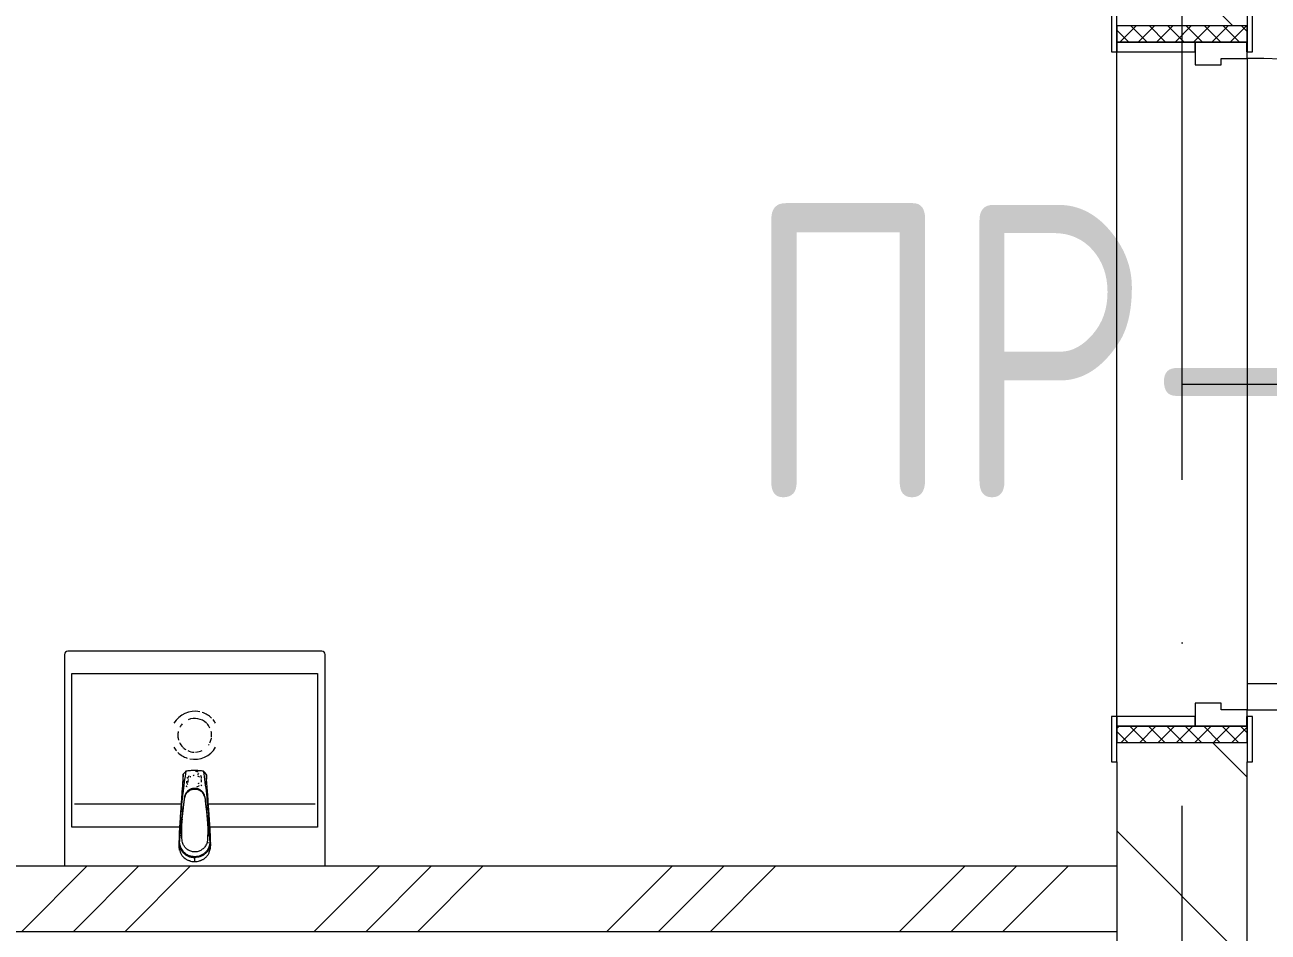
# Model space of a CAD drawing. Header units: millimetres. Extents: x -592259 to 288321, y -552984 to 293768.
# Drawn here: x 166627 to 168535, y -220487 to -219094 of the extents above; entities that cross this region are included whole.
import ezdxf

# ---------------------------------------------------------------- set-up
doc = ezdxf.new("R2010")
doc.units = ezdxf.units.MM
doc.linetypes.add('ADSK_Линия сетки', pattern=[2500, 2000, -250, 0, -250])
for name, color, linetype, lineweight in [('3) Перемычки готовы', 3, 'Continuous', 30), ('A-DOOR-____-IDEN', 250, 'Continuous', 9), ('A-DOOR-____-MCUT', 250, 'Continuous', 5), ('A-DOOR-____-OTLN', 250, 'Continuous', 5), ('A-DOOR-FRAM-MCUT', 250, 'Continuous', 5), ('A-DOOR-FRAM-OTLN', 250, 'Continuous', 5), ('A-FLOR-____-OTLN', 250, 'Continuous', 9), ('A-WALL-____-MCUT', 250, 'Continuous', 13), ('A-WALL-____-PATT', 250, 'Continuous', 13), ('G-XREF-____-OTLN', 250, 'Continuous', 9), ('I-WALL-____-OTLN', 250, 'Continuous', 9), ('P-SANR-FIXT-OTLN', 250, 'Continuous', 9), ('S-GRID-____-OTLN', 250, 'Continuous', 9)]:
    doc.layers.add(name, color=color, linetype=linetype, lineweight=lineweight)
doc.styles.add('ISOCPEUR_I_1', font='ГОСТ тип А.ttf', dxfattribs={"height": 2500})

# ---------------------------------------------------------------- blocks, each defined once
blk = doc.blocks.new('SND_Умывальник_Santek HEO - HEO 40_ гибкая подводка_установка на стену_ 400х340х170_  PN4_5_ ХВ_ГВ накидная гайка BP DN15_ К-гл_кон_ П DN 50-V3-АР1_Маркировочный план 3 этажа секция 2_3')
at = {"layer": 'G-XREF-____-OTLN'}
for p, q in [((18.6, -93.2), (17.7, -100.7)), ((-17.5, -103.1), (-18.3, -96.1)), ((-13.2, -122.3), (-12.8, -122.9)), ((13.7, -121.5), (13.9, -121.2))]:
    blk.add_line(p, q, dxfattribs=at)
at = {"layer": 'G-XREF-____-OTLN', "flags": 128}
blk.add_lwpolyline([(0, -129.4), (-2.6, -129.2), (-5.1, -128.6), (-8.6, -126.9), (-9.4, -126.4)], dxfattribs=at)
at = {"layer": 'P-SANR-FIXT-OTLN', "lineweight": 5}
for p, q in [((-200, -9.9), (-200, -335)), ((200, -335), (200, -9.9)), ((-23.9, -47.6), (-23.4, -52)), ((-21.2, -45.9), (-19.8, -45.9)), ((23.4, -52), (23.9, -47.4)), ((-188.5, -306), (-188.5, -70)), ((-188.5, -70), (-22, -70)), ((-188.5, -70), (-22, -70)), ((22.1, -70), (188.5, -70)), ((22.1, -70), (188.5, -70)), ((188.5, -70), (188.5, -306)), ((-184.6, -105), (-19.4, -105)), ((19.4, -105), (184.6, -105)), ((-9.6, -133.4), (-11, -135)), ((-10.2, -147.5), (-8.9, -148.7)), ((-5.9, -150.5), (-4.4, -151)), ((12.6, -138.2), (11.3, -135.3)), ((11.3, -146.2), (11.9, -145.1)), ((12, -138.2), (12, -140.3)), ((12, -138.2), (12, -140.3)), ((188.5, -306), (-188.5, -306)), ((-195, -340), (195, -340))]:
    blk.add_line(p, q, dxfattribs=at)
at = {"layer": 'P-SANR-FIXT-OTLN', "lineweight": 5, "flags": 128}
for points in [[(-24, -45.9), (-23.5, -44.1), (-23.1, -42.4)], [(-21.8, -57.4), (-22.6, -54.7), (-23.4, -52)], [(23.4, -52), (22.6, -54.7), (21.8, -57.4)], [(23.1, -42.5), (23.5, -44.1), (24, -45.9)], [(-17.6, -151.4), (-17.8, -149.6), (-17.9, -147.9)], [(-17.6, -151.4), (-15.4, -153.8), (-13.1, -156.3)], [(13.1, -156.3), (15.4, -153.8), (17.7, -151.4)], [(17.9, -147.9), (17.8, -149.6), (17.7, -151.4)]]:
    blk.add_lwpolyline(points, dxfattribs=at)
at = {"layer": 'P-SANR-FIXT-OTLN', "lineweight": 5}
for centre, radius, start, end in [((0, -210.9), 36.9, 78.0272, 150), ((0, -210.9), 25.9, 93.0847, 116.1739), ((0, -210.9), 25.9, 65.5446, 88.4632), ((0, -210.9), 36.9, 45.5918, 71.6223), ((0, -210.9), 25.9, 45.5775, 58.0134), ((0, -210.9), 36.9, 30, 40.5764), ((0, -210.9), 25.9, 175.2821, 180), ((0, -210.9), 25.9, 167.3064, 171.5165), ((0, -210.9), 25.9, 152.9816, 166.4817), ((0, -210.9), 25.9, 144, 148.4296), ((0, -210.9), 25.9, 25.5336, 44.5196), ((0, -210.9), 25.9, 13.3482, 16.572), ((0, -210.9), 25.9, 360, 12.6033), ((0, -210.9), 25.9, 180, 192.7098), ((0, -210.9), 25.9, 205.5336, 224.5196), ((0, -210.9), 25.9, 317.3943, 331.7651), ((0, -210.9), 25.9, 347.2447, 360), ((0, -210.9), 36.9, 210, 220.5764), ((0, -210.9), 36.9, 225.5918, 251.6223), ((0, -210.9), 25.9, 225.5775, 292.7628), ((0, -210.9), 36.9, 258.0272, 330), ((-195, -335), 5, 180, 270), ((195, -335), 5, 270, 360)]:
    blk.add_arc(centre, radius, start, end, dxfattribs=at)
for centre, major_axis, start_param, end_param in [((0, -140.2), (10.5, 0), 2.074739, 2.346091), ((0, -140.2), (10.5, 0), 1.895215, 2.047019), ((0, -140.2), (10.5, 0), 2.984761, 3.136523), ((0, -140.2), (10.5, 0), 3.150836, 3.488648), ((0, -144.4), (10.5, 0), 3.141593, 3.665191), ((0, -140.2), (10.5, 0), 3.944651, 4.269174), ((0, -144.4), (10.5, 0), 2.106208, 2.262595), ((0, -144.4), (10.5, 0), 4.044495, 4.199712), ((0, -140.2), (10.5, 0), 4.792405, 4.95203), ((0, -140.2), (10.5, 0), 5.344388, 5.484258), ((0, -144.4), (10.5, 0), 5.759587, 6.283185), ((0, -140.2), (10.5, 0), 5.967442, 6.44117), ((0, -144.4), (13, 0), 0.38978, 0.565414), ((0, -144.4), (13, 0), 4.251351, 4.444761), ((0, -144.4), (13, 0), 4.518274, 4.621873)]:
    blk.add_ellipse(centre, major_axis=major_axis, ratio=0.841652, start_param=start_param, end_param=end_param, dxfattribs=at)
for points, knots in [([(0, -17), (-2.6, -17), (-5.7, -17.5), (-9.3, -18.8), (-11, -19.6), (-12.7, -20.4), (-14.3, -21.4), (-15.5, -22.4), (-16.7, -23.3), (-18.1, -24.6), (-19.3, -26.1), (-20.5, -27.7), (-21.5, -29.6), (-22.3, -31.7), (-23.2, -34.8), (-23.8, -38.6), (-23.9, -41), (-24, -41.9)], [0, 0, 0, 0, 0.2, 0.25, 0.3, 0.35, 0.4, 0.45, 0.5, 0.55, 0.6, 0.65, 0.7, 0.75, 0.8, 0.9, 1, 1, 1, 1]), ([(24, -41.9), (24, -41.1), (23.9, -39.5), (23.6, -37.3), (23.3, -35.4), (22.9, -33.6), (22.3, -31.4), (21.5, -29.4), (20.4, -27.5), (19.1, -25.8), (17.7, -24.2), (15.5, -22.2), (11.3, -19.4), (5.8, -17.4), (1.5, -17), (0, -17)], [0, 0, 0, 0, 0.055556, 0.111111, 0.166667, 0.222222, 0.277778, 0.333333, 0.388889, 0.444444, 0.5, 0.555556, 0.666667, 0.888889, 1, 1, 1, 1]), ([(6.6, -17.7), (7.2, -17.9), (8.4, -18.3), (9.7, -18.8), (10.2, -19)], [0.08534081, 0.08534081, 0.08534081, 0.08534081, 0.11111111, 0.13561298, 0.13561298, 0.13561298, 0.13561298]), ([(-24, -45.9), (-24, -44.4), (-23.7, -41.4), (-22.5, -37.8), (-21.2, -35), (-19.5, -32.5), (-17.6, -30.4), (-16.1, -29.1), (-15.7, -28.8)], [0, 0, 0, 0, 4.281434, 8.562869, 10.703586, 12.844303, 17.125738, 18.534739, 18.534739, 18.534739, 18.534739]), ([(-23.8, -45.7), (-23.9, -45.2), (-24, -43.9), (-24, -41.1), (-23.8, -38.2), (-23.4, -36), (-23.3, -35.2), (-23.3, -35.2)], [0.449688, 0.449688, 0.449688, 0.449688, 0.4722222, 0.5, 0.5555556, 0.5833333, 0.5860809, 0.5860809, 0.5860809, 0.5860809]), ([(-16, -30.9), (-16.2, -31), (-17.5, -32.2), (-19.6, -34.6), (-21.8, -38.3), (-22.8, -41), (-23.1, -42.4)], [0.7777778, 0.7777778, 0.7777778, 0.7777778, 0.7916667, 0.8611111, 0.9305556, 1, 1, 1, 1]), ([(-21.6, -39), (-21.5, -38.7), (-21.3, -37.9), (-20.7, -36.5), (-19.9, -34.9), (-19.2, -33.8), (-18.9, -33.4)], [0.57142857, 0.57142857, 0.57142857, 0.57142857, 0.58928571, 0.60714286, 0.64285714, 0.66787901, 0.66787901, 0.66787901, 0.66787901]), ([(0, -128.4), (-0.5, -128.4), (-1.5, -128.4), (-3, -128.2), (-4.5, -127.8), (-6, -127.3), (-7.2, -126.7), (-8.3, -126.1), (-9.4, -125.3), (-10.6, -124.2), (-11.7, -123.1), (-12.3, -122.1), (-13, -121.1), (-13.8, -119.5), (-14.8, -117), (-15.6, -113.8), (-16.2, -110.6), (-16.5, -107.9), (-16.7, -104.9), (-17, -102.2), (-17.2, -100.1), (-17.5, -98.1), (-17.8, -95.4), (-18.2, -92.4), (-18.5, -89.5), (-18.8, -86.5), (-19.2, -82.4), (-19.6, -77.2), (-19.9, -71.2), (-19.9, -66.2), (-19.9, -62.6), (-19.9, -59.9), (-19.8, -57.9), (-19.8, -56.3), (-19.8, -54.9), (-19.8, -53.4), (-19.7, -51.5), (-19.5, -49.1), (-18.9, -46.3), (-17.6, -42.7), (-15, -38.6), (-10.6, -34.8), (-6.2, -32.7), (-2.5, -31.9), (0.4, -31.7), (3.3, -32.1), (6, -32.8), (8.2, -33.7), (9.9, -34.7), (11.3, -35.6), (12.7, -36.7), (14, -37.9), (15.2, -39.2), (16.4, -40.9), (17.7, -43.1), (18.9, -46.3), (19.5, -50.3), (19.8, -56.2), (19.9, -62.5), (19.9, -68.3), (19.7, -74), (19.3, -81.1), (18.8, -86.8), (18.5, -89.7)], [0, 0, 0, 0, 0.019231, 0.038462, 0.057692, 0.076923, 0.096154, 0.115385, 0.134615, 0.153846, 0.163462, 0.173077, 0.182692, 0.192308, 0.211538, 0.230769, 0.240385, 0.25, 0.259615, 0.269231, 0.274038, 0.278846, 0.288462, 0.298077, 0.307692, 0.317308, 0.326923, 0.346154, 0.365385, 0.384615, 0.403846, 0.423077, 0.442308, 0.451923, 0.461538, 0.471154, 0.480769, 0.5, 0.519231, 0.538462, 0.576923, 0.615385, 0.653846, 0.673077, 0.692308, 0.711538, 0.730769, 0.75, 0.759615, 0.769231, 0.783654, 0.798077, 0.8125, 0.826923, 0.841346, 0.855769, 0.870192, 0.884615, 0.913462, 0.927885, 0.942308, 0.971154, 1, 1, 1, 1]), ([(23, -42.2), (22.5, -40), (20.7, -35.7), (16, -30.5), (10.1, -26.7), (4.2, -24.8), (-1.1, -24.5), (-5.4, -25.2), (-9.5, -26.6), (-12.9, -28.5), (-14.9, -29.9), (-15.7, -30.6)], [0, 0, 0, 0, 0.1111111, 0.2222222, 0.3333333, 0.4444444, 0.5138889, 0.5833333, 0.6527778, 0.7222222, 0.7712639, 0.7712639, 0.7712639, 0.7712639]), ([(-14.8, -28.1), (-14.3, -27.7), (-12.5, -26.5), (-9.1, -24.8), (-4.7, -23.5), (-1.6, -23.2), (0, -23.2)], [19.572272, 19.572272, 19.572272, 19.572272, 21.407172, 25.688606, 29.970041, 34.251475, 34.251475, 34.251475, 34.251475]), ([(-5.3, -25), (-5.1, -25), (-4.1, -24.8), (-3.2, -24.7), (-2.5, -24.6)], [0.91841171, 0.91841171, 0.91841171, 0.91841171, 0.92857143, 0.96187166, 0.96187166, 0.96187166, 0.96187166]), ([(24, -45.9), (23.9, -44.4), (23.7, -42.1), (22.9, -39.2), (22.2, -37.1), (21.1, -35), (19.5, -32.5), (16.9, -29.7), (13.2, -26.9), (9.1, -24.8), (4.6, -23.5), (1.5, -23.2), (0, -23.2)], [-68.50295, -68.50295, -68.50295, -68.50295, -64.221516, -62.080799, -59.940082, -57.799364, -55.658647, -51.377213, -47.095778, -42.814344, -38.53291, -34.251475, -34.251475, -34.251475, -34.251475]), ([(19, -33.6), (19.3, -34), (19.8, -34.7), (20.4, -35.8), (20.8, -36.6), (21, -37.2), (21.1, -37.4)], [0.3358363, 0.3358363, 0.3358363, 0.3358363, 0.35714286, 0.375, 0.39285714, 0.40186247, 0.40186247, 0.40186247, 0.40186247]), ([(23.2, -34.8), (23.2, -35), (23.4, -35.9), (23.8, -38.2), (24.1, -41.7), (24, -44.5), (23.8, -45.8)], [0.4097338, 0.4097338, 0.4097338, 0.4097338, 0.4166667, 0.4444444, 0.5, 0.550944, 0.550944, 0.550944, 0.550944]), ([(-23.2, -41.7), (-23.3, -41.8), (-23.7, -44), (-24.1, -48.4), (-24.2, -55.3), (-23.9, -60.1), (-23.8, -62.5)], [0.6183892, 0.6183892, 0.6183892, 0.6183892, 0.625, 0.75, 0.875, 1, 1, 1, 1]), ([(-23.9, -47.6), (-24, -49.2), (-23.9, -52.6), (-23.3, -57.5), (-22.5, -62.4), (-21.8, -67.4), (-21.2, -72.4), (-20.5, -79.2), (-19.6, -85.9), (-18.7, -92.7), (-18.1, -96.9), (-17.7, -100.4), (-17.4, -103.7), (-17.1, -107.9), (-16.5, -113), (-15.5, -117.2), (-14.3, -120.3), (-13.1, -122.6), (-11.5, -124.7), (-9.6, -126.4), (-7.4, -127.7), (-4.3, -129), (-1.7, -129.4), (0, -129.4)], [0, 0, 0, 0, 0.055556, 0.111111, 0.166667, 0.222222, 0.277778, 0.333333, 0.444444, 0.5, 0.555556, 0.583333, 0.611111, 0.666667, 0.722222, 0.777778, 0.805556, 0.833333, 0.861111, 0.888889, 0.916667, 0.944444, 1, 1, 1, 1]), ([(-23.8, -46.4), (-23.8, -46.8), (-23.6, -47.9), (-23.4, -48.9), (-23.2, -49.6)], [0.11642766, 0.11642766, 0.11642766, 0.11642766, 0.15, 0.2, 0.2, 0.2, 0.2]), ([(-23.4, -52), (-23.4, -52.1), (-23.4, -52.4), (-23.4, -53.4), (-23.2, -55.1), (-22.9, -57.5), (-22.6, -60.4), (-22.1, -64.8), (-21.6, -69.6), (-20.9, -74.6), (-20.3, -79.8), (-19.5, -86.3), (-18.6, -93.8), (-17.8, -100.1), (-17.1, -105.1), (-16.7, -108.8), (-16.3, -112.6), (-15.8, -116.3), (-14.7, -120), (-12.8, -123.1), (-11.2, -124.8), (-10.3, -125.5)], [0, 0, 0, 0, 0.0192308, 0.0384615, 0.0576923, 0.0769231, 0.0961538, 0.1153846, 0.1538462, 0.1730769, 0.1923077, 0.2307692, 0.2692308, 0.3076923, 0.3269231, 0.3461538, 0.3653846, 0.3846154, 0.4038462, 0.4230769, 0.4397601, 0.4397601, 0.4397601, 0.4397601]), ([(-13.1, -156.3), (-14, -150.5), (-15.7, -138.8), (-17.5, -124.1), (-18.8, -112.3), (-19.7, -103.3), (-20.4, -95.8), (-21, -89.7), (-21.3, -85.2), (-21.7, -80.4), (-22.2, -73.7), (-22.6, -66.6), (-23, -60), (-23.2, -53.9), (-23.1, -48.3), (-22.9, -45.7), (-22.8, -44.8)], [0, 0, 0, 0, 0.0714286, 0.1428571, 0.1785714, 0.2142857, 0.25, 0.2678571, 0.2857143, 0.3035714, 0.3214286, 0.3571429, 0.375, 0.3928571, 0.4285714, 0.4542548, 0.4542548, 0.4542548, 0.4542548]), ([(-19, -82.1), (-19, -81.8), (-19.1, -81), (-19.3, -79.8), (-19.5, -78.5), (-19.7, -77), (-20, -75.2), (-20.3, -72.9), (-20.7, -70.2), (-21.2, -66.7), (-21.7, -63.4), (-22.1, -60.6), (-22.4, -58.9), (-22.5, -57.8), (-22.4, -57.3), (-22.2, -57.1), (-22, -57.3), (-21.8, -57.4)], [-0.210165, -0.210165, -0.210165, -0.210165, -0.203125, -0.1953125, -0.1875, -0.1796875, -0.171875, -0.15625, -0.140625, -0.125, -0.09375, -0.078125, -0.0625, -0.046875, -0.03125, -0.015625, 0, 0, 0, 0]), ([(-22.3, -41.8), (-22.2, -41.4), (-22.1, -40.9), (-21.9, -40), (-21.7, -39.4), (-21.6, -39)], [0.5, 0.5, 0.5, 0.5, 0.53571429, 0.55357143, 0.57142857, 0.57142857, 0.57142857, 0.57142857]), ([(5.6, -128.2), (6.4, -127.9), (8.3, -127), (11, -125), (13.1, -122.6), (14.4, -120.4), (15.3, -118), (16, -114.9), (16.4, -111.7), (16.6, -109.2), (16.9, -106.6), (17.3, -103.5), (17.9, -98.4), (18.7, -92.2), (19.7, -84.7), (20.4, -78.4), (21, -73.5), (21.6, -68.8), (22.1, -64.3), (22.6, -60.2), (22.9, -57.4), (23.2, -55.1), (23.3, -53.4), (23.4, -52.4), (23.4, -52.1), (23.4, -52)], [0.5258887, 0.5258887, 0.5258887, 0.5258887, 0.5384615, 0.5576923, 0.5769231, 0.5865385, 0.5961538, 0.6153846, 0.6346154, 0.6442308, 0.6538462, 0.6730769, 0.6923077, 0.7307692, 0.7692308, 0.8076923, 0.8269231, 0.8461538, 0.8846154, 0.9038462, 0.9230769, 0.9423077, 0.9615385, 0.9807692, 1, 1, 1, 1]), ([(23.1, -48.2), (23.1, -49.1), (23.2, -51.4), (23.2, -55.4), (23.1, -60), (22.6, -66.6), (22.2, -73.7), (21.7, -80.4), (21.4, -85.2), (21, -89.7), (20.5, -95.8), (19.8, -103.3), (18.9, -112.3), (17.5, -124.1), (15.7, -138.8), (14, -150.5), (13.1, -156.3)], [0.5714286, 0.5714286, 0.5714286, 0.5714286, 0.5892857, 0.6071429, 0.625, 0.6428571, 0.6785714, 0.6964286, 0.7142857, 0.7321429, 0.75, 0.7857143, 0.8214286, 0.8571429, 0.9285714, 1, 1, 1, 1]), ([(19, -89.8), (19.5, -86.2), (20.2, -80.8), (21.1, -73.7), (21.7, -68.4), (22.2, -64), (22.7, -60.5), (23.3, -57.1), (23.9, -52.7), (24, -49.2), (23.9, -47.4)], [0, 0, 0, 0, 0.25, 0.375, 0.5, 0.625, 0.6875, 0.75, 0.875, 1, 1, 1, 1]), ([(21.8, -57.4), (21.9, -57.3), (22.2, -57.1), (22.4, -57.3), (22.4, -57.8), (22.3, -58.9), (22.1, -60.6), (21.6, -63.4), (21.2, -66.7), (20.8, -69.6), (20.6, -70.9), (20.5, -71.3)], [-1, -1, -1, -1, -0.984375, -0.96875, -0.953125, -0.9375, -0.921875, -0.90625, -0.875, -0.859375, -0.852792, -0.852792, -0.852792, -0.852792]), ([(21.8, -39.4), (21.8, -39.6), (21.9, -40), (22, -40.2), (22, -40.4)], [0.43577337, 0.43577337, 0.43577337, 0.43577337, 0.44642857, 0.45645234, 0.45645234, 0.45645234, 0.45645234]), ([(23.2, -49.6), (23.4, -48.9), (23.6, -47.9), (23.8, -46.8), (23.9, -46.4)], [0.8, 0.8, 0.8, 0.8, 0.85, 0.88358568, 0.88358568, 0.88358568, 0.88358568]), ([(23.7, -46.6), (23.6, -47.1), (23.5, -47.7), (23.4, -48.4), (23.3, -48.5)], [0.56144037, 0.56144037, 0.56144037, 0.56144037, 0.58333333, 0.58622412, 0.58622412, 0.58622412, 0.58622412]), ([(23.8, -62.5), (24, -60.1), (24.2, -55.3), (24.1, -48.9), (23.8, -45), (23.6, -43.3)], [0, 0, 0, 0, 0.125, 0.25, 0.3486166, 0.3486166, 0.3486166, 0.3486166]), ([(-23.8, -62.5), (-23.7, -64.3), (-23.4, -68.1), (-23, -74.1), (-22.7, -79.7), (-22.4, -84.3), (-22, -88.9), (-21.7, -94.5), (-21, -103.5), (-20.5, -111.8), (-19.9, -120.3), (-19.3, -128.7), (-18.5, -138.9), (-17.9, -147.2), (-17.6, -151.4)], [0, 0, 0, 0, 0.071429, 0.142857, 0.214286, 0.25, 0.285714, 0.357143, 0.428571, 0.571429, 0.642857, 0.714286, 0.857143, 1, 1, 1, 1]), ([(17.7, -151.4), (18, -147.2), (18.6, -138.9), (19.3, -128.7), (19.9, -120.3), (20.3, -113.9), (20.8, -107.6), (21.2, -101.3), (21.7, -94.5), (22.1, -88.9), (22.4, -84.3), (22.7, -79.7), (23.1, -74.1), (23.5, -68.1), (23.7, -64.3), (23.8, -62.5)], [0, 0, 0, 0, 0.142857, 0.285714, 0.357143, 0.428571, 0.5, 0.571429, 0.642857, 0.714286, 0.75, 0.785714, 0.857143, 0.928571, 1, 1, 1, 1]), ([(18.5, -89.7), (18.2, -92.3), (17.7, -96.2), (17.1, -101.5), (16.7, -105.4), (16.2, -109.4), (15.6, -113.3), (14.9, -116.5), (14, -119), (13.2, -120.8), (12.1, -122.5), (10.4, -124.6), (7.7, -126.6), (4, -128.1), (1.3, -128.4), (0, -128.4)], [0, 0, 0, 0, 0.166667, 0.25, 0.333333, 0.416667, 0.5, 0.583333, 0.625, 0.666667, 0.708333, 0.75, 0.833333, 0.916667, 1, 1, 1, 1]), ([(0, -129.4), (0.8, -129.4), (2.1, -129.3), (3.7, -129), (4.8, -128.7), (5.9, -128.3), (6.8, -127.9), (7.7, -127.5), (8.8, -126.8), (10, -126), (11.1, -125.1), (12.3, -123.8), (13.5, -122), (14.6, -119.8), (15.4, -117.2), (16.1, -114), (16.7, -110.3), (17.2, -105.9), (17.7, -101.1), (18.3, -95.7), (18.8, -91.8), (19, -89.8)], [0, 0, 0, 0, 0.1, 0.15, 0.2, 0.25, 0.3, 0.35, 0.4, 0.45, 0.5, 0.55, 0.6, 0.65, 0.7, 0.75, 0.8, 0.85, 0.9, 0.95, 1, 1, 1, 1]), ([(19.4, -78.5), (19.4, -78.9), (19.3, -79.8), (19.1, -81.1), (19, -81.9), (18.9, -82.3)], [-0.8125, -0.8125, -0.8125, -0.8125, -0.8046875, -0.796875, -0.78898159, -0.78898159, -0.78898159, -0.78898159]), ([(-19.1, -130.9), (-19.1, -130.8), (-19, -130.7), (-18.8, -130.7), (-18.6, -130.6), (-18.5, -130.6), (-18.3, -130.5), (-18.1, -130.5), (-17.6, -130.5), (-17, -130.4), (-16.6, -130.3)], [0, 0, 0, 0, 0.1, 0.15, 0.175, 0.2, 0.225, 0.25, 0.3, 0.4, 0.4, 0.4, 0.4]), ([(11.7, -131.8), (11.9, -131.9), (12.3, -132.2), (12.7, -132.7), (12.9, -132.9), (13.1, -133)], [0.26184412, 0.26184412, 0.26184412, 0.26184412, 0.29166667, 0.3125, 0.33333333, 0.33333333, 0.33333333, 0.33333333]), ([(16.7, -130.3), (17.1, -130.4), (17.6, -130.5), (18.1, -130.5), (18.4, -130.5), (18.5, -130.6), (18.7, -130.6), (18.8, -130.7), (19, -130.7), (19.1, -130.8), (19.1, -130.9)], [0.6, 0.6, 0.6, 0.6, 0.7, 0.75, 0.775, 0.8, 0.825, 0.85, 0.9, 1, 1, 1, 1]), ([(-17.9, -147.9), (-18, -146.5), (-17.9, -143.9), (-17.2, -140.7), (-16.4, -138.5), (-16, -137.5), (-15.8, -137.1), (-15.7, -137)], [0, 0, 0, 0, 0.1666667, 0.3333333, 0.4166667, 0.4583333, 0.4722829, 0.4722829, 0.4722829, 0.4722829]), ([(15.8, -137), (15.8, -137.1), (16, -137.5), (16.5, -138.5), (17.3, -140.7), (17.9, -143.9), (18, -146.5), (17.9, -147.9)], [0.5277524, 0.5277524, 0.5277524, 0.5277524, 0.5416667, 0.5833333, 0.6666667, 0.8333333, 1, 1, 1, 1])]:
    blk.add_open_spline(points, degree=3, knots=knots, dxfattribs=at)
for points in [[(-10, -18.9), (-9.5, -18.7), (-9, -18.5), (-8.5, -18.3)], [(-1.9, -16.9), (-1.3, -16.8), (-0.6, -16.8), (0, -16.8)], [(0, -16.8), (0.7, -16.8), (1.5, -16.9), (2.2, -16.9)], [(0, -17), (0, -17.5), (0, -18.6), (0, -20.3), (0, -21.9), (0, -23), (0, -23.5)], [(2.4, -24.6), (3.1, -24.7), (3.9, -24.8), (4.6, -24.9)], [(14.6, -21.4), (15.1, -21.8), (15.5, -22.1), (16, -22.5)], [(-24, -41.9), (-24.1, -43), (-24, -44.1), (-24, -45.2)], [(-23.4, -52), (-23.6, -51), (-23.8, -48.9), (-23.9, -46.9), (-24, -45.9)], [(-23.1, -42.4), (-23.3, -43.2), (-23.7, -45), (-23.8, -46.7), (-23.9, -47.6)], [(-23.3, -48.5), (-23.5, -47.8), (-23.6, -47.2), (-23.7, -46.6)], [(23.9, -47.4), (23.8, -46.6), (23.6, -44.8), (23.3, -43.1), (23, -42.2)], [(24, -45.9), (23.9, -46.9), (23.8, -48.9), (23.5, -51), (23.4, -52)], [(24, -45.2), (24.1, -44.1), (24.1, -43), (24, -41.9)], [(-20.2, -59.9), (-20.7, -59.1), (-21.3, -58.3), (-21.8, -57.4)], [(-20.9, -104.7), (-20.9, -104.7), (-20.7, -104.7), (-20.3, -104.6), (-20, -104.6)], [(20.1, -104.6), (20.6, -104.7), (20.9, -104.7), (20.9, -104.7)], [(-6.7, -127.8), (-5.9, -128.2), (-5, -128.5), (-4.1, -128.7)], [(-6.6, -157.1), (-7.7, -157), (-9.8, -156.8), (-12, -156.5), (-13.1, -156.3)], [(0, -157.4), (-1.1, -157.4), (-3.3, -157.4), (-5.5, -157.2), (-6.6, -157.1)], [(6.6, -157.1), (5.5, -157.2), (3.3, -157.4), (1.1, -157.4), (0, -157.4)], [(13.1, -156.3), (12, -156.5), (9.9, -156.8), (7.7, -157), (6.6, -157.1)]]:
    blk.add_open_spline(points, degree=3, dxfattribs=at)
blk = doc.blocks.new('Дверь_СКБ_1Ст_Внутренняя - Д-3л_1100x2100h_С_У_ Душ-42631068-АР1_Маркировочный план 3 этажа секция 2_3')
at = {"layer": 'A-DOOR-____-OTLN'}
h = blk.add_hatch(dxfattribs=at)
h.set_pattern_fill('FP_9', color=256, style=0, pattern_type=2)
h.set_pattern_definition([(135, (1751.41, 164.685), (-14.14214, -14.14214), []), (225, (1751.41, 164.685), (14.14214, -14.14214), [])])
h.paths.add_polyline_path([(562.5, 100), (537.5, 100), (537.5, -100), (562.5, -100), (562.5, -22.2)])
at = {"layer": 'A-DOOR-FRAM-OTLN'}
h = blk.add_hatch(dxfattribs=at)
h.set_pattern_fill('FP_10', color=256, style=0, pattern_type=2)
h.set_pattern_definition([(45, (-371.384, 164.685), (-14.1421, 14.1421), []), (135, (-371.384, 164.685), (-14.1421, -14.1421), [])])
h.paths.add_polyline_path([(-512.5, -22.2), (-512.5, 100), (-537.5, 100), (-537.5, -100), (-512.5, -100), (-512.5, -96.9)])
at = {"layer": 'A-DOOR-____-MCUT'}
for p, q in [((512.5, 1100), (472.5, 1100)), ((472.5, 1100), (472.5, 100)), ((512.5, 100), (512.5, 1100)), ((472.5, 100), (512.5, 100))]:
    blk.add_line(p, q, dxfattribs=at)
at = {"layer": 'A-DOOR-____-OTLN'}
blk.add_arc((512.5, 100), 1000, 90, 180, dxfattribs=at)
at = {"layer": 'A-DOOR-FRAM-MCUT'}
for p, q in [((-497.5, 108), (-567.5, 108)), ((-567.5, 108), (-567.5, 100)), ((-567.5, 100), (-497.5, 100)), ((-512.5, 100), (-537.5, 100)), ((-537.5, 100), (-537.5, -100)), ((-487.5, 100), (-512.5, 100)), ((-512.5, 100), (-512.5, 20)), ((-512.5, -100), (-512.5, 100)), ((-497.5, 100), (-512.5, 100)), ((-512.5, 100), (-512.5, 99)), ((-512.5, 99), (-497.5, 99)), ((-497.5, 100), (-497.5, 108)), ((-497.5, 99), (-497.5, 100)), ((-487.5, 60), (-487.5, 100)), ((512.5, 100), (512.5, 60)), ((537.5, 100), (512.5, 100)), ((592.5, 108), (522.5, 108)), ((522.5, 108), (522.5, 100)), ((537.5, 100), (522.5, 100)), ((522.5, 100), (522.5, 99)), ((522.5, 100), (592.5, 100)), ((522.5, 99), (537.5, 99)), ((537.5, 20), (537.5, 100)), ((562.5, 100), (537.5, 100)), ((537.5, 100), (537.5, -100)), ((537.5, 99), (537.5, 100)), ((562.5, -100), (562.5, 100)), ((592.5, 100), (592.5, 108)), ((-477.5, 60), (-487.5, 60)), ((-477.5, 20), (-477.5, 60)), ((512.5, 60), (502.5, 60)), ((502.5, 60), (502.5, 20)), ((-512.5, 20), (-477.5, 20)), ((-497.5, 20), (-512.5, 20)), ((-512.5, 20), (-512.5, -100)), ((-497.5, -100), (-497.5, 20)), ((502.5, 20), (537.5, 20)), ((537.5, 20), (522.5, 20)), ((522.5, 20), (522.5, -100)), ((537.5, -100), (537.5, 20)), ((-497.5, -100), (-567.5, -100)), ((-567.5, -100), (-567.5, -108)), ((-567.5, -108), (-497.5, -108)), ((-537.5, -100), (-512.5, -100)), ((-512.5, -100), (-497.5, -100)), ((-497.5, -108), (-497.5, -100)), ((522.5, -100), (537.5, -100)), ((592.5, -100), (522.5, -100)), ((522.5, -100), (522.5, -108)), ((522.5, -108), (592.5, -108)), ((537.5, -100), (562.5, -100)), ((592.5, -108), (592.5, -100))]:
    blk.add_line(p, q, dxfattribs=at)

msp = doc.modelspace()

# ---------------------------------------------------------------- hatches: boundary and pattern name
at = {"layer": 'A-WALL-____-PATT', "lineweight": 15}
h = msp.add_hatch(dxfattribs=at)
h.set_pattern_fill('FP_1', color=256, style=0, pattern_type=2)
h.set_pattern_definition([(135, (28052.9, -258555.93), (-141.42136, -141.42136), [])])
h.paths.add_polyline_path([(168502.9057, -221000.7777), (168502.9057, -220195.9296), (168302.9057, -220195.9296), (168302.9057, -221000.7777), (168445.192, -221000.7777)])
h.paths.add_polyline_path([(168302.9057, -219095.9296), (168502.9057, -219095.9296), (168502.9057, -214120.9602), (168302.9057, -214120.9602), (168302.9057, -219065.9296)])
h.paths.add_polyline_path([(168302.9057, -213450.9602), (168502.9057, -213450.9602), (168502.9057, -213230.9602), (168302.9057, -213230.9602), (168302.9057, -213430.9602)])
h = msp.add_hatch(dxfattribs=at)
h.set_pattern_fill('FP_11', color=256, style=0, pattern_type=2)
h.set_pattern_definition([(45, (28052.9, -258555.93), (-224.5064, 224.5064), []), (45, (28132.28, -258555.93), (0, 449.0128), []), (45, (27973.53, -258555.93), (0, 449.0128), [])])
h.paths.add_polyline_path([(167093.589, -220485.9804), (168302.9057, -220485.9804), (168302.9057, -220385.9804), (165252.9057, -220385.9804), (165252.9057, -220485.9804), (166924.6386, -220485.9804)])

# ---------------------------------------------------------------- linework, layer by layer
at = {"layer": 'A-DOOR-____-IDEN'}
msp.add_line((168402.9057, -219645.9296), (169590.2503, -219645.9296), dxfattribs=at)
at = {"layer": 'A-FLOR-____-OTLN', "lineweight": 5}
msp.add_line((168502.9057, -219145.9296), (168502.9057, -220105.9296), dxfattribs=at)
at = {"layer": 'A-WALL-____-MCUT', "color": 7, "lineweight": 15}
for p, q in [((168302.9057, -220225.9296), (168302.9057, -221000.7777)), ((168502.9057, -221000.7777), (168502.9057, -220225.9296)), ((168302.9057, -220385.9804), (165242.9057, -220385.9804)), ((164752.9057, -220485.9804), (168302.9057, -220485.9804))]:
    msp.add_line(p, q, dxfattribs=at)
at = {"layer": 'I-WALL-____-OTLN', "lineweight": 15}
for p, q in [((168302.9057, -220155.9296), (168302.9057, -219135.9296)), ((168502.9057, -219145.9296), (168502.9057, -220105.9296))]:
    msp.add_line(p, q, dxfattribs=at)
at = {"layer": 'S-GRID-____-OTLN', "linetype": 'ADSK_Линия сетки'}
msp.add_line((168402.9057, -262294.7685), (168402.9057, -197353.9241), dxfattribs=at)

# ---------------------------------------------------------------- block references
at = {"layer": 'A-DOOR-____-OTLN', "rotation": 270}
msp.add_blockref('Дверь_СКБ_1Ст_Внутренняя - Д-3л_1100x2100h_С_У_ Душ-42631068-АР1_Маркировочный план 3 этажа секция 2_3', (168402.9057, -219633.4296), dxfattribs=at)
at = {"layer": 'P-SANR-FIXT-OTLN', "lineweight": 5, "rotation": 180}
msp.add_blockref('SND_Умывальник_Santek HEO - HEO 40_ гибкая подводка_установка на стену_ 400х340х170_  PN4_5_ ХВ_ГВ накидная гайка BP DN15_ К-гл_кон_ П DN 50-V3-АР1_Маркировочный план 3 этажа секция 2_3', (166887.8878, -220395.9292), dxfattribs=at)

# ---------------------------------------------------------------- texts
at = {"layer": '3) Перемычки готовы', "insert": (167730.1499, -219371.1441), "char_height": 450, "width": 333.502, "attachment_point": 1, "style": 'ISOCPEUR_I_1'}
msp.add_mtext('ПР-Г6', dxfattribs=at)

doc.saveas('drawing.dxf')
